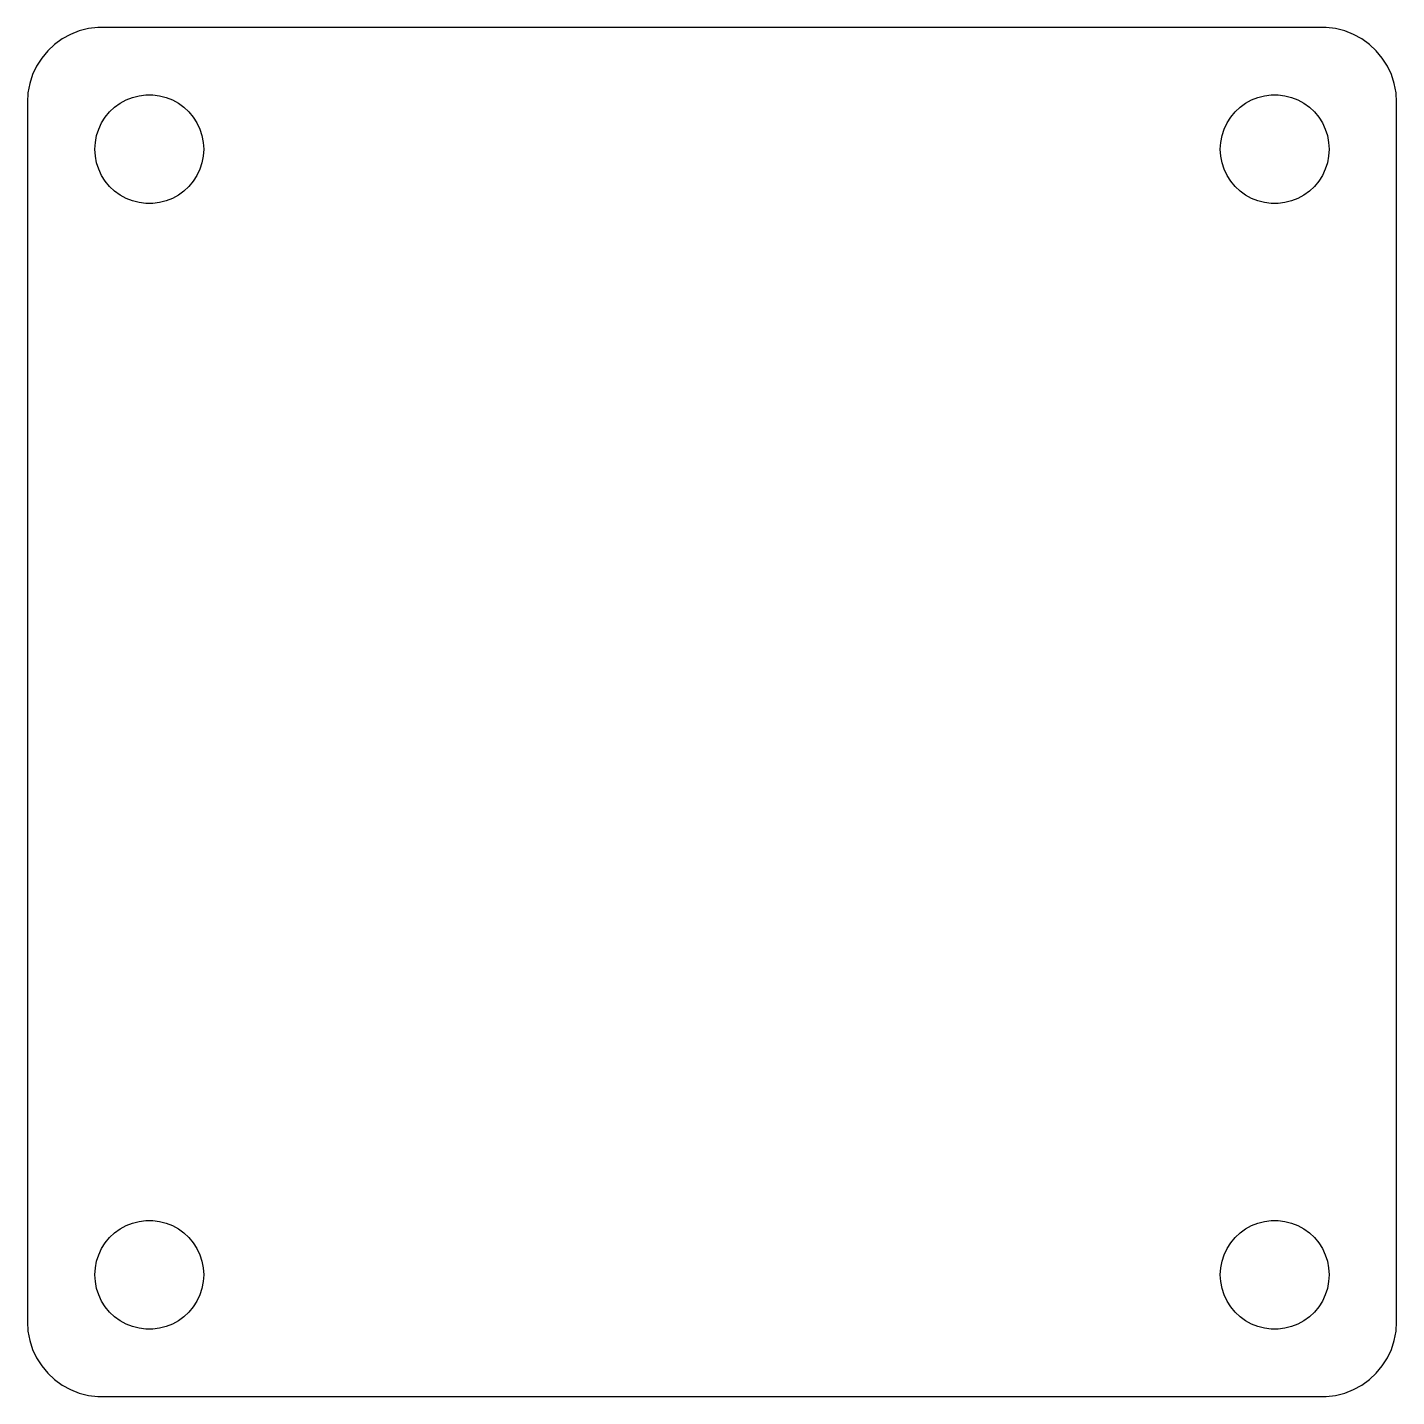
# Model space of a CAD drawing. Header units: metres. Extents: x -36.5 to 36.5, y -36.5 to 36.5.
import ezdxf

# ---------------------------------------------------------------- set-up
doc = ezdxf.new("R2010")
doc.units = ezdxf.units.M

msp = doc.modelspace()

# ---------------------------------------------------------------- linework, layer by layer
for p, q in [((-34.6433, 35.8773), (-35.0497, 35.582)), ((-34.2031, 36.1193), (-34.6433, 35.8773)), ((-33.7361, 36.3042), (-34.2031, 36.1193)), ((-33.2495, 36.4291), (-33.7361, 36.3042)), ((-32.7512, 36.4921), (-33.2495, 36.4291)), ((32.7512, 36.4921), (-32.7512, 36.4921)), ((33.2495, 36.4291), (32.7512, 36.4921)), ((33.7361, 36.3042), (33.2495, 36.4291)), ((34.2031, 36.1193), (33.7361, 36.3042)), ((34.6433, 35.8773), (34.2031, 36.1193)), ((35.0497, 35.582), (34.6433, 35.8773)), ((-35.4159, 35.2382), (-35.7361, 34.8511)), ((-35.0497, 35.582), (-35.4159, 35.2382)), ((35.4159, 35.2382), (35.0497, 35.582)), ((35.7361, 34.8511), (35.4159, 35.2382)), ((-36.0052, 34.427), (-36.2191, 33.9725)), ((-35.7361, 34.8511), (-36.0052, 34.427)), ((36.0052, 34.427), (35.7361, 34.8511)), ((36.2191, 33.9725), (36.0052, 34.427)), ((-36.2191, 33.9725), (-36.3743, 33.4948)), ((36.3743, 33.4948), (36.2191, 33.9725)), ((-36.4685, 33.0013), (-36.5, 32.5)), ((-36.3743, 33.4948), (-36.4685, 33.0013)), ((-30.5434, 32.8486), (-30.1821, 32.8943)), ((-30.1821, 32.8943), (-29.8179, 32.8943)), ((-29.8179, 32.8943), (-29.4566, 32.8486)), ((29.4566, 32.8486), (29.8179, 32.8943)), ((29.8179, 32.8943), (30.1821, 32.8943)), ((30.1821, 32.8943), (30.5434, 32.8486)), ((36.4685, 33.0013), (36.3743, 33.4948)), ((36.5, 32.5), (36.4685, 33.0013)), ((-36.5, 32.5), (-36.5, -32.5)), ((-32.114, 31.9852), (-31.8485, 32.2345)), ((-31.8485, 32.2345), (-31.5539, 32.4485)), ((-31.5539, 32.4485), (-31.2348, 32.624)), ((-31.2348, 32.624), (-30.8961, 32.7581)), ((-30.8961, 32.7581), (-30.5434, 32.8486)), ((-29.4566, 32.8486), (-29.1039, 32.7581)), ((-29.1039, 32.7581), (-28.7652, 32.624)), ((-28.7652, 32.624), (-28.4461, 32.4485)), ((-28.4461, 32.4485), (-28.1515, 32.2345)), ((-28.1515, 32.2345), (-27.886, 31.9852)), ((27.886, 31.9852), (28.1515, 32.2345)), ((28.1515, 32.2345), (28.4461, 32.4485)), ((28.4461, 32.4485), (28.7652, 32.624)), ((28.7652, 32.624), (29.1039, 32.7581)), ((29.1039, 32.7581), (29.4566, 32.8486)), ((30.5434, 32.8486), (30.8961, 32.7581)), ((30.8961, 32.7581), (31.2348, 32.624)), ((31.2348, 32.624), (31.5539, 32.4485)), ((31.5539, 32.4485), (31.8485, 32.2345)), ((31.8485, 32.2345), (32.114, 31.9852)), ((36.5, -32.5), (36.5, 32.5)), ((-32.6964, 31.0676), (-32.5413, 31.3971)), ((-32.5413, 31.3971), (-32.3461, 31.7046)), ((-32.3461, 31.7046), (-32.114, 31.9852)), ((-27.886, 31.9852), (-27.6538, 31.7046)), ((-27.6538, 31.7046), (-27.4587, 31.3971)), ((-27.4587, 31.3971), (-27.3036, 31.0676)), ((27.3036, 31.0676), (27.4587, 31.3971)), ((27.4587, 31.3971), (27.6538, 31.7046)), ((27.6538, 31.7046), (27.886, 31.9852)), ((32.114, 31.9852), (32.3461, 31.7046)), ((32.3461, 31.7046), (32.5413, 31.3971)), ((32.5413, 31.3971), (32.6964, 31.0676)), ((-32.8771, 30.3635), (-32.8089, 30.7212)), ((-32.8089, 30.7212), (-32.6964, 31.0676)), ((-27.3036, 31.0676), (-27.1911, 30.7212)), ((-27.1911, 30.7212), (-27.1229, 30.3635)), ((27.1229, 30.3635), (27.1911, 30.7212)), ((27.1911, 30.7212), (27.3036, 31.0676)), ((32.6964, 31.0676), (32.8089, 30.7212)), ((32.8089, 30.7212), (32.8771, 30.3635)), ((-32.9, 30), (-32.8771, 30.3635)), ((-32.8771, 29.6365), (-32.9, 30)), ((-27.1229, 30.3635), (-27.1, 30)), ((-27.1, 30), (-27.1229, 29.6365)), ((27.1, 30), (27.1229, 30.3635)), ((27.1229, 29.6365), (27.1, 30)), ((32.8771, 30.3635), (32.9, 30)), ((32.9, 30), (32.8771, 29.6365)), ((-32.8089, 29.2788), (-32.8771, 29.6365)), ((-32.6964, 28.9324), (-32.8089, 29.2788)), ((-27.1911, 29.2788), (-27.3036, 28.9324)), ((-27.1229, 29.6365), (-27.1911, 29.2788)), ((27.1911, 29.2788), (27.1229, 29.6365)), ((27.3036, 28.9324), (27.1911, 29.2788)), ((32.8089, 29.2788), (32.6964, 28.9324)), ((32.8771, 29.6365), (32.8089, 29.2788)), ((-32.5413, 28.6029), (-32.6964, 28.9324)), ((-32.3461, 28.2954), (-32.5413, 28.6029)), ((-27.4587, 28.6029), (-27.6538, 28.2954)), ((-27.3036, 28.9324), (-27.4587, 28.6029)), ((27.4587, 28.6029), (27.3036, 28.9324)), ((27.6538, 28.2954), (27.4587, 28.6029)), ((32.5413, 28.6029), (32.3461, 28.2954)), ((32.6964, 28.9324), (32.5413, 28.6029)), ((-32.114, 28.0148), (-32.3461, 28.2954)), ((-31.8485, 27.7655), (-32.114, 28.0148)), ((-31.5539, 27.5514), (-31.8485, 27.7655)), ((-28.1515, 27.7655), (-28.4461, 27.5514)), ((-27.886, 28.0148), (-28.1515, 27.7655)), ((-27.6538, 28.2954), (-27.886, 28.0148)), ((27.886, 28.0148), (27.6538, 28.2954)), ((28.1515, 27.7655), (27.886, 28.0148)), ((28.4461, 27.5514), (28.1515, 27.7655)), ((31.8485, 27.7655), (31.5539, 27.5514)), ((32.114, 28.0148), (31.8485, 27.7655)), ((32.3461, 28.2954), (32.114, 28.0148)), ((-31.2348, 27.376), (-31.5539, 27.5514)), ((-30.8961, 27.2419), (-31.2348, 27.376)), ((-30.5434, 27.1514), (-30.8961, 27.2419)), ((-30.1821, 27.1057), (-30.5434, 27.1514)), ((-29.8179, 27.1057), (-30.1821, 27.1057)), ((-29.4566, 27.1514), (-29.8179, 27.1057)), ((-29.1039, 27.2419), (-29.4566, 27.1514)), ((-28.7652, 27.376), (-29.1039, 27.2419)), ((-28.4461, 27.5514), (-28.7652, 27.376)), ((28.7652, 27.376), (28.4461, 27.5514)), ((29.1039, 27.2419), (28.7652, 27.376)), ((29.4566, 27.1514), (29.1039, 27.2419)), ((29.8179, 27.1057), (29.4566, 27.1514)), ((30.1821, 27.1057), (29.8179, 27.1057)), ((30.5434, 27.1514), (30.1821, 27.1057)), ((30.8961, 27.2419), (30.5434, 27.1514)), ((31.2348, 27.376), (30.8961, 27.2419)), ((31.5539, 27.5514), (31.2348, 27.376)), ((-31.8485, -27.7655), (-31.5539, -27.5514)), ((-31.5539, -27.5514), (-31.2348, -27.376)), ((-31.2348, -27.376), (-30.8961, -27.2419)), ((-30.8961, -27.2419), (-30.5434, -27.1514)), ((-30.5434, -27.1514), (-30.1821, -27.1057)), ((-30.1821, -27.1057), (-29.8179, -27.1057)), ((-29.8179, -27.1057), (-29.4566, -27.1514)), ((-29.4566, -27.1514), (-29.1039, -27.2419)), ((-29.1039, -27.2419), (-28.7652, -27.376)), ((-28.7652, -27.376), (-28.4461, -27.5514)), ((-28.4461, -27.5514), (-28.1515, -27.7655)), ((28.1515, -27.7655), (28.4461, -27.5514)), ((28.4461, -27.5514), (28.7652, -27.376)), ((28.7652, -27.376), (29.1039, -27.2419)), ((29.1039, -27.2419), (29.4566, -27.1514)), ((29.4566, -27.1514), (29.8179, -27.1057)), ((29.8179, -27.1057), (30.1821, -27.1057)), ((30.1821, -27.1057), (30.5434, -27.1514)), ((30.5434, -27.1514), (30.8961, -27.2419)), ((30.8961, -27.2419), (31.2348, -27.376)), ((31.2348, -27.376), (31.5539, -27.5514)), ((31.5539, -27.5514), (31.8485, -27.7655)), ((-32.5413, -28.6029), (-32.3461, -28.2954)), ((-32.3461, -28.2954), (-32.114, -28.0148)), ((-32.114, -28.0148), (-31.8485, -27.7655)), ((-28.1515, -27.7655), (-27.886, -28.0148)), ((-27.886, -28.0148), (-27.6538, -28.2954)), ((-27.6538, -28.2954), (-27.4587, -28.6029)), ((27.4587, -28.6029), (27.6538, -28.2954)), ((27.6538, -28.2954), (27.886, -28.0148)), ((27.886, -28.0148), (28.1515, -27.7655)), ((31.8485, -27.7655), (32.114, -28.0148)), ((32.114, -28.0148), (32.3461, -28.2954)), ((32.3461, -28.2954), (32.5413, -28.6029)), ((-32.8089, -29.2788), (-32.6964, -28.9324)), ((-32.6964, -28.9324), (-32.5413, -28.6029)), ((-27.4587, -28.6029), (-27.3036, -28.9324)), ((-27.3036, -28.9324), (-27.1911, -29.2788)), ((27.1911, -29.2788), (27.3036, -28.9324)), ((27.3036, -28.9324), (27.4587, -28.6029)), ((32.5413, -28.6029), (32.6964, -28.9324)), ((32.6964, -28.9324), (32.8089, -29.2788)), ((-32.9, -30), (-32.8771, -29.6365)), ((-32.8771, -29.6365), (-32.8089, -29.2788)), ((-27.1911, -29.2788), (-27.1229, -29.6365)), ((-27.1229, -29.6365), (-27.1, -30)), ((27.1, -30), (27.1229, -29.6365)), ((27.1229, -29.6365), (27.1911, -29.2788)), ((32.8089, -29.2788), (32.8771, -29.6365)), ((32.8771, -29.6365), (32.9, -30)), ((-32.8771, -30.3635), (-32.9, -30)), ((-32.8089, -30.7212), (-32.8771, -30.3635)), ((-27.1229, -30.3635), (-27.1911, -30.7212)), ((-27.1, -30), (-27.1229, -30.3635)), ((27.1229, -30.3635), (27.1, -30)), ((27.1911, -30.7212), (27.1229, -30.3635)), ((32.8771, -30.3635), (32.8089, -30.7212)), ((32.9, -30), (32.8771, -30.3635)), ((-32.6964, -31.0676), (-32.8089, -30.7212)), ((-32.5413, -31.3971), (-32.6964, -31.0676)), ((-27.3036, -31.0676), (-27.4587, -31.3971)), ((-27.1911, -30.7212), (-27.3036, -31.0676)), ((27.3036, -31.0676), (27.1911, -30.7212)), ((27.4587, -31.3971), (27.3036, -31.0676)), ((32.6964, -31.0676), (32.5413, -31.3971)), ((32.8089, -30.7212), (32.6964, -31.0676)), ((-32.3461, -31.7046), (-32.5413, -31.3971)), ((-32.114, -31.9852), (-32.3461, -31.7046)), ((-31.8485, -32.2345), (-32.114, -31.9852)), ((-27.886, -31.9852), (-28.1515, -32.2345)), ((-27.6538, -31.7046), (-27.886, -31.9852)), ((-27.4587, -31.3971), (-27.6538, -31.7046)), ((27.6538, -31.7046), (27.4587, -31.3971)), ((27.886, -31.9852), (27.6538, -31.7046)), ((28.1515, -32.2345), (27.886, -31.9852)), ((32.114, -31.9852), (31.8485, -32.2345)), ((32.3461, -31.7046), (32.114, -31.9852)), ((32.5413, -31.3971), (32.3461, -31.7046)), ((-36.5, -32.5), (-36.4685, -33.0013)), ((-31.5539, -32.4485), (-31.8485, -32.2345)), ((-31.2348, -32.624), (-31.5539, -32.4485)), ((-30.8961, -32.7581), (-31.2348, -32.624)), ((-30.5434, -32.8486), (-30.8961, -32.7581)), ((-30.1821, -32.8943), (-30.5434, -32.8486)), ((-29.4566, -32.8486), (-29.8179, -32.8943)), ((-29.1039, -32.7581), (-29.4566, -32.8486)), ((-28.7652, -32.624), (-29.1039, -32.7581)), ((-28.4461, -32.4485), (-28.7652, -32.624)), ((-28.1515, -32.2345), (-28.4461, -32.4485)), ((28.4461, -32.4485), (28.1515, -32.2345)), ((28.7652, -32.624), (28.4461, -32.4485)), ((29.1039, -32.7581), (28.7652, -32.624)), ((29.4566, -32.8486), (29.1039, -32.7581)), ((29.8179, -32.8943), (29.4566, -32.8486)), ((30.5434, -32.8486), (30.1821, -32.8943)), ((30.8961, -32.7581), (30.5434, -32.8486)), ((31.2348, -32.624), (30.8961, -32.7581)), ((31.5539, -32.4485), (31.2348, -32.624)), ((31.8485, -32.2345), (31.5539, -32.4485)), ((36.4685, -33.0013), (36.5, -32.5)), ((-36.4685, -33.0013), (-36.3743, -33.4948)), ((-36.3743, -33.4948), (-36.2191, -33.9725)), ((-29.8179, -32.8943), (-30.1821, -32.8943)), ((30.1821, -32.8943), (29.8179, -32.8943)), ((36.2191, -33.9725), (36.3743, -33.4948)), ((36.3743, -33.4948), (36.4685, -33.0013)), ((-36.2191, -33.9725), (-36.0052, -34.427)), ((36.0052, -34.427), (36.2191, -33.9725)), ((-36.0052, -34.427), (-35.7361, -34.8511)), ((-35.7361, -34.8511), (-35.4159, -35.2382)), ((35.4159, -35.2382), (35.7361, -34.8511)), ((35.7361, -34.8511), (36.0052, -34.427)), ((-35.4159, -35.2382), (-35.0497, -35.582)), ((-35.0497, -35.582), (-34.6433, -35.8773)), ((34.6433, -35.8773), (35.0497, -35.582)), ((35.0497, -35.582), (35.4159, -35.2382)), ((-34.6433, -35.8773), (-34.2031, -36.1193)), ((-34.2031, -36.1193), (-33.7361, -36.3042)), ((-33.7361, -36.3042), (-33.2495, -36.4291)), ((-33.2495, -36.4291), (-32.7512, -36.4921)), ((-32.7512, -36.4921), (32.7512, -36.4921)), ((32.7512, -36.4921), (33.2495, -36.4291)), ((33.2495, -36.4291), (33.7361, -36.3042)), ((33.7361, -36.3042), (34.2031, -36.1193)), ((34.2031, -36.1193), (34.6433, -35.8773))]:
    msp.add_line(p, q)

doc.saveas('drawing.dxf')
